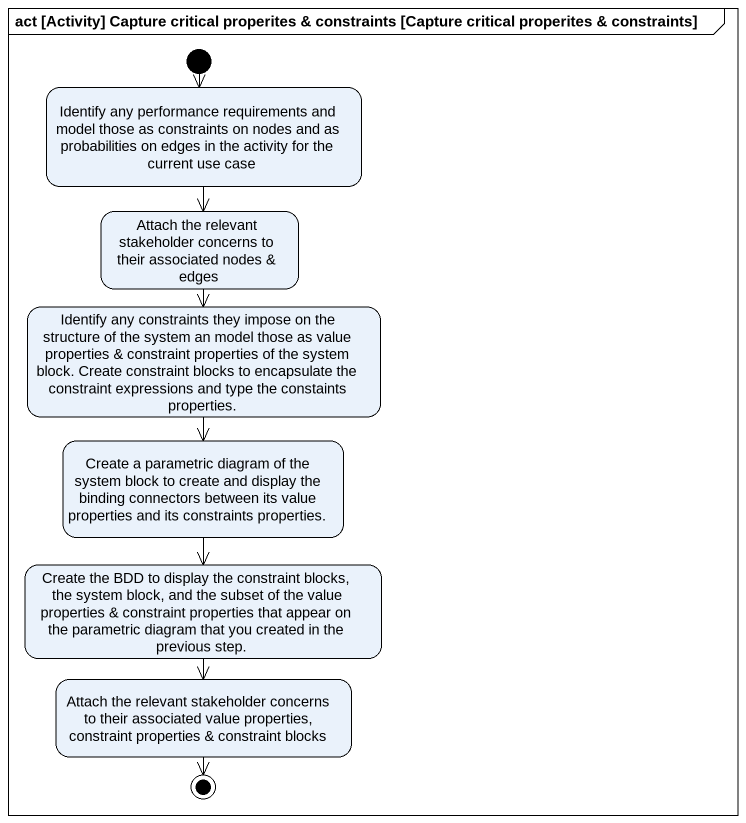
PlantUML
@startuml
mainframe act [Activity] Capture critical properites & constraints [Capture critical properites & constraints]
hide empty description
state "Identify any performance requirements and model those as constraints on nodes and as probabilities on edges in the activity for the current use case" as Identify_any_performance
state "Attach the relevant stakeholder concerns to their associated nodes & edges" as Attach_the_relevant
state "Identify any constraints they impose on the structure of the system an model those as value properties & constraint properties of the system block. Create constraint blocks to encapsulate the constraint expressions and type the constaints properties." as Identify_any_constraints
state "Create a parametric diagram of the system block to create and display the binding connectors between its value properties and its constraints properties." as Create_a_parametric_diagram
state "Create the BDD to display the constraint blocks, the system block, and the subset of the value properties & constraint properties that appear on the parametric diagram that you created in the previous step." as Create_the_BDD_to_display
state "Attach the relevant stakeholder concerns to their associated value properties, constraint properties & constraint blocks" as Attach_the_relevant_2
[*] --> Identify_any_performance
Identify_any_performance --> Attach_the_relevant
Attach_the_relevant --> Identify_any_constraints
Identify_any_constraints --> Create_a_parametric_diagram
Create_a_parametric_diagram --> Create_the_BDD_to_display
Create_the_BDD_to_display --> Attach_the_relevant_2
Attach_the_relevant_2 --> [*]
@enduml
